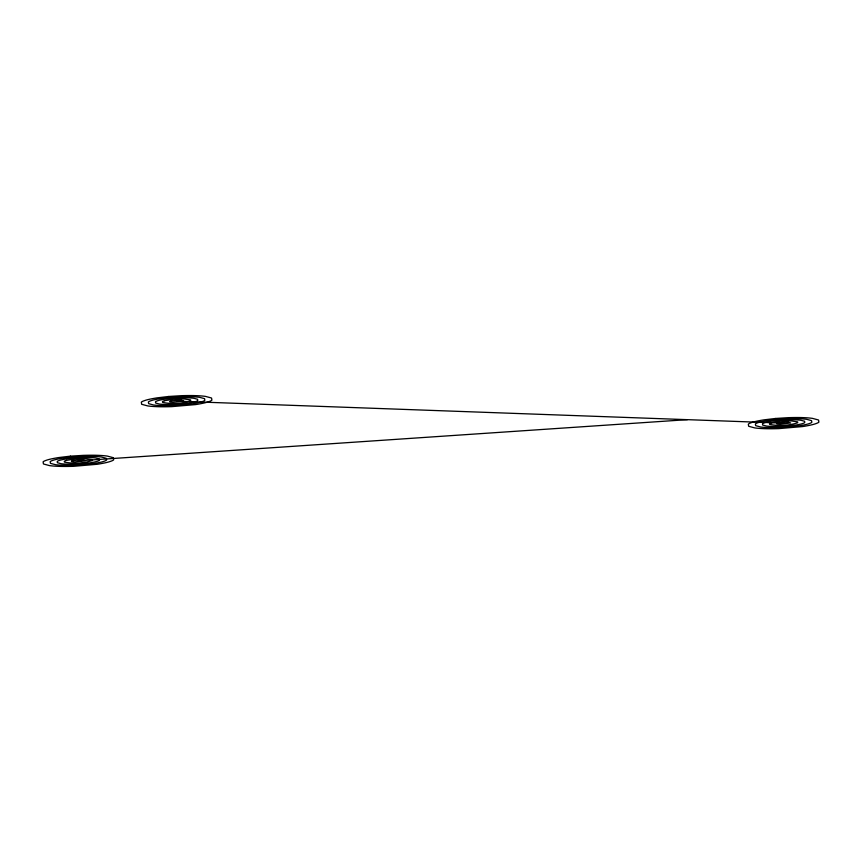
<?xml version="1.0" encoding="UTF-8"?>
<svg xmlns="http://www.w3.org/2000/svg" width="862" height="862" viewBox="0 0 862 862"><rect width="100%" height="100%" fill="white"/><g stroke="black" fill="none" stroke-linecap="round" stroke-linejoin="round"><path stroke-width="1.29" d="M78.388 460.836L687.413 419.654M176.613 401.164L783.612 423.145M164.47 400.722L162.498 401.563L162.627 402.414C171.807 404.256 181.839 403.664 190.728 400.765L190.599 399.914L184.252 398.955L173.424 399.289L164.47 400.722M170.547 400.938L169.62 401.789L172.799 402.263L183.671 400.959L180.427 400.054L170.547 400.938M66.245 460.394L64.273 461.235L64.402 462.086C73.582 463.928 83.614 463.347 92.503 460.437L92.374 459.586L86.028 458.627L75.199 458.961L66.245 460.394M72.322 460.62L71.395 461.461L74.574 461.946L85.446 460.642L82.202 459.737L72.322 460.62M771.468 422.703L769.497 423.544L769.626 424.395C778.806 426.227 788.838 425.645 797.727 422.746L797.598 421.884L791.251 420.925L780.422 421.27L771.468 422.703M777.546 422.919L776.619 423.77L779.798 424.244L790.669 422.94L787.426 422.035L777.546 422.919M168.65 396.477L156.959 397.878A44.695 3.901 -4.5 0 0 146.26 400.065A70.005 6.099 -4.5 0 0 141.325 402.155L141.659 404.3L147.725 405.916A70.005 6.099 -4.5 0 0 157.53 406.692A44.695 3.901 -4.5 0 0 171.85 406.638L195.609 404.59A47.453 4.138 -4.5 0 0 206.966 402.263A70.005 6.099 -4.5 0 0 211.901 400.173L211.567 398.028L205.512 396.401A70.005 6.099 -4.5 0 0 195.706 395.636A44.695 3.901 -4.5 0 0 181.376 395.68L168.65 396.477M170.245 397.414L160.882 398.535A35.751 3.114 -4.5 0 0 152.337 400.28A55.998 4.881 -4.5 0 0 148.383 401.961L148.652 403.664L153.501 404.968A55.998 4.881 -4.5 0 0 161.345 405.582A35.751 3.114 -4.5 0 0 172.799 405.549L191.817 403.901A37.971 3.308 -4.5 0 0 200.889 402.037A55.998 4.881 -4.5 0 0 204.844 400.367L204.585 398.653L199.725 397.36A55.998 4.881 -4.5 0 0 191.881 396.735A35.751 3.114 -4.5 0 0 180.427 396.779L170.245 397.414M171.84 398.352L164.814 399.192A26.819 2.338 -4.5 0 0 158.403 400.507A42.001 3.663 -4.5 0 0 155.44 401.757L155.645 403.039L159.276 404.019A42.001 3.663 -4.5 0 0 165.159 404.483A26.819 2.338 -4.5 0 0 173.758 404.45L188.013 403.222A28.478 2.478 -4.5 0 0 194.823 401.821A42.001 3.663 -4.5 0 0 197.786 400.561L197.592 399.278L193.95 398.309A42.001 3.663 -4.5 0 0 188.067 397.845A26.819 2.338 -4.5 0 0 179.468 397.878L171.84 398.352M70.425 456.149L58.724 457.55A44.695 3.901 -4.5 0 0 48.035 459.737A70.005 6.099 -4.5 0 0 43.1 461.827L43.434 463.971L49.5 465.599A70.005 6.099 -4.5 0 0 59.306 466.364A44.695 3.901 -4.5 0 0 73.626 466.32L97.384 464.262A47.453 4.138 -4.5 0 0 108.741 461.935A70.005 6.099 -4.5 0 0 113.676 459.845L113.342 457.7L107.287 456.084A70.005 6.099 -4.5 0 0 97.471 455.308A44.695 3.901 -4.5 0 0 83.151 455.362L70.425 456.149M72.02 457.086L62.657 458.207A35.751 3.114 -4.5 0 0 54.112 459.963A55.998 4.881 -4.5 0 0 50.158 461.633L50.427 463.347L55.276 464.64A55.998 4.881 -4.5 0 0 63.12 465.264A35.751 3.114 -4.5 0 0 74.574 465.221L93.592 463.573A37.971 3.308 -4.5 0 0 102.664 461.72A55.998 4.881 -4.5 0 0 106.619 460.039L106.349 458.336L101.5 457.032A55.998 4.881 -4.5 0 0 93.656 456.418A35.751 3.114 -4.5 0 0 82.202 456.451L72.02 457.086M73.615 458.024L66.589 458.864A26.819 2.338 -4.5 0 0 60.178 460.179A42.001 3.663 -4.5 0 0 57.215 461.439L57.409 462.722L61.051 463.691A42.001 3.663 -4.5 0 0 66.934 464.155A26.819 2.338 -4.5 0 0 75.533 464.122L89.788 462.894A28.478 2.478 -4.5 0 0 96.598 461.493A42.001 3.663 -4.5 0 0 99.561 460.243L99.367 458.961L95.725 457.981A42.001 3.663 -4.5 0 0 89.842 457.517A26.819 2.338 -4.5 0 0 81.243 457.55L73.615 458.024M775.649 418.458L763.947 419.848A44.695 3.901 -4.5 0 0 753.259 422.046A70.005 6.099 -4.5 0 0 748.324 424.136L748.658 426.281L754.713 427.897A70.005 6.099 -4.5 0 0 764.529 428.673A44.695 3.901 -4.5 0 0 778.849 428.619L802.608 426.571A47.453 4.138 -4.5 0 0 813.965 424.244A70.005 6.099 -4.5 0 0 818.9 422.143L818.566 420.009L812.5 418.382A70.005 6.099 -4.5 0 0 802.694 417.607A44.695 3.901 -4.5 0 0 788.374 417.661L775.649 418.458M777.244 419.395L767.88 420.516A35.751 3.114 -4.5 0 0 759.336 422.261A55.998 4.881 -4.5 0 0 755.381 423.942L755.651 425.645L760.499 426.949A55.998 4.881 -4.5 0 0 768.344 427.563A35.751 3.114 -4.5 0 0 779.798 427.52L798.815 425.882A37.971 3.308 -4.5 0 0 807.888 424.018A55.998 4.881 -4.5 0 0 811.842 422.348L811.573 420.634L806.724 419.331A55.998 4.881 -4.5 0 0 798.88 418.716A35.751 3.114 -4.5 0 0 787.426 418.76L777.244 419.395M778.839 420.333L771.813 421.173A26.819 2.338 -4.5 0 0 765.402 422.488A42.001 3.663 -4.5 0 0 762.439 423.738L762.633 425.02L766.275 426A42.001 3.663 -4.5 0 0 772.158 426.464A26.819 2.338 -4.5 0 0 780.756 426.431L795.012 425.192A28.478 2.478 -4.5 0 0 801.822 423.802A42.001 3.663 -4.5 0 0 804.785 422.542L804.591 421.259L800.949 420.29A42.001 3.663 -4.5 0 0 795.066 419.826A26.819 2.338 -4.5 0 0 786.467 419.859L778.839 420.333"/></g></svg>
